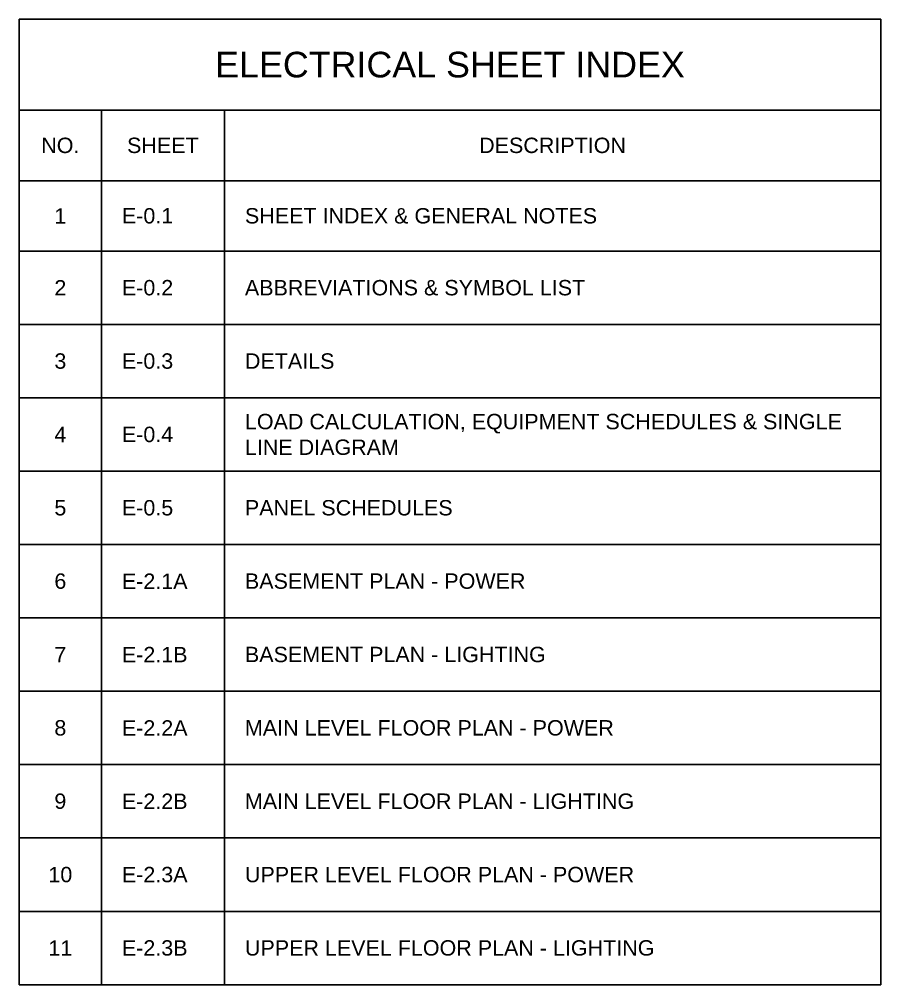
# Paper-space layout 'E-0.1' of a CAD drawing. Header units: inches. Extents: x 0.5 to 40.8, y 0.5 to 28.8.
# Drawn here: x 30.33 to 35.58, y 15.84 to 21.72 of the extents above; entities that cross this region are included whole.
import ezdxf

# ---------------------------------------------------------------- set-up
doc = ezdxf.new("R2010")
doc.units = ezdxf.units.IN
doc.header["$LTSCALE"] = 24
doc.header["$MEASUREMENT"] = 0
doc.layers.add('TABLE', color=8, linetype='Continuous')
doc.styles.add('A2', font='arial.ttf', dxfattribs={"height": 0.0625})

# ---------------------------------------------------------------- blocks, each defined once
blk = doc.blocks.new('*T226')
at = {"layer": 'TABLE', "color": 0, "linetype": 'ByBlock', "lineweight": -2, "transparency": 16777216}
for p, q in [((0, 0), (5.25, 0)), ((0, 0), (0, -5.884)), ((5.25, 0), (5.25, -5.884)), ((0, -0.5543), (5.25, -0.5543)), ((0.5, -0.5543), (0.5, -5.884)), ((1.25, -0.5543), (1.25, -5.884)), ((0, -0.9835), (5.25, -0.9835)), ((0, -1.4128), (5.25, -1.4128)), ((0, -1.8599), (5.25, -1.8599)), ((0, -2.307), (5.25, -2.307)), ((0, -2.7542), (5.25, -2.7542)), ((0, -3.2013), (5.25, -3.2013)), ((0, -3.6484), (5.25, -3.6484)), ((0, -4.0955), (5.25, -4.0955)), ((0, -4.5426), (5.25, -4.5426)), ((0, -4.9898), (5.25, -4.9898)), ((0, -5.4369), (5.25, -5.4369)), ((0, -5.884), (5.25, -5.884))]:
    blk.add_line(p, q, dxfattribs=at)
at = {"layer": 'TABLE', "color": 2, "transparency": 16777216, "style": 'A2'}
for s, insert, char_height, width, attachment_point in [('ELECTRICAL SHEET INDEX', (2.625, -0.2771), 0.15625, 5.13, 5), ('NO.', (0.25, -0.7689), 0.09375, 0.46875, 5), ('SHEET', (0.875, -0.7689), 0.09375, 0.71875, 5), ('DESCRIPTION', (3.25, -0.7689), 0.09375, 3.96875, 5), ('1', (0.25, -1.1982), 0.0938, 0.46875, 5), ('E-0.1', (0.625, -1.1982), 0.09375, 0.5, 4), ('SHEET INDEX & GENERAL NOTES', (1.375, -1.1982), 0.09375, 3.75, 4), ('2', (0.25, -1.6364), 0.0938, 0.46875, 5), ('E-0.2', (0.625, -1.6364), 0.09375, 0.5, 4), ('ABBREVIATIONS & SYMBOL LIST', (1.375, -1.6364), 0.09375, 3.75, 4), ('3', (0.25, -2.0835), 0.0938, 0.46875, 5), ('E-0.3', (0.625, -2.0835), 0.09375, 0.5, 4), ('DETAILS', (1.375, -2.0835), 0.09375, 3.75, 4), ('LOAD CALCULATION, EQUIPMENT SCHEDULES & SINGLE LINE DIAGRAM ', (1.375, -2.5306), 0.09375, 3.75, 4), ('4', (0.25, -2.5306), 0.0938, 0.46875, 5), ('E-0.4', (0.625, -2.5306), 0.09375, 0.5, 4), ('5', (0.25, -2.9777), 0.0938, 0.46875, 5), ('E-0.5', (0.625, -2.9777), 0.09375, 0.5, 4), ('PANEL SCHEDULES', (1.375, -2.9777), 0.09375, 3.75, 4), ('6', (0.25, -3.4248), 0.0938, 0.46875, 5), ('E-2.1A', (0.625, -3.4248), 0.09375, 0.5, 4), ('BASEMENT PLAN - POWER', (1.375, -3.4248), 0.09375, 3.75, 4), ('E-2.1B', (0.625, -3.872), 0.09375, 0.5, 4), ('BASEMENT PLAN - LIGHTING ', (1.375, -3.872), 0.09375, 3.75, 4), ('7', (0.25, -3.872), 0.0938, 0.46875, 5), ('8', (0.25, -4.3191), 0.0938, 0.46875, 5), ('E-2.2A', (0.625, -4.3191), 0.09375, 0.5, 4), ('MAIN LEVEL FLOOR PLAN - POWER', (1.375, -4.3191), 0.09375, 3.75, 4), ('9', (0.25, -4.7662), 0.0938, 0.46875, 5), ('E-2.2B', (0.625, -4.7662), 0.09375, 0.5, 4), ('MAIN LEVEL FLOOR PLAN - LIGHTING', (1.375, -4.7662), 0.09375, 3.75, 4), ('10', (0.25, -5.2133), 0.09375, 0.46875, 5), ('E-2.3A', (0.625, -5.2133), 0.09375, 0.5, 4), ('UPPER LEVEL FLOOR PLAN - POWER', (1.375, -5.2133), 0.09375, 3.75, 4), ('11', (0.25, -5.6604), 0.09375, 0.46875, 5), ('E-2.3B', (0.625, -5.6604), 0.09375, 0.5, 4), ('UPPER LEVEL FLOOR PLAN - LIGHTING', (1.375, -5.6604), 0.09375, 3.75, 4)]:
    blk.add_mtext(s, dxfattribs=dict(at, insert=insert, char_height=char_height, width=width, attachment_point=attachment_point))

psp = doc.layouts.new('E-0.1')

# ---------------------------------------------------------------- block references
psp.add_blockref('*T226', (30.3325, 21.7209))

doc.saveas('drawing.dxf')
